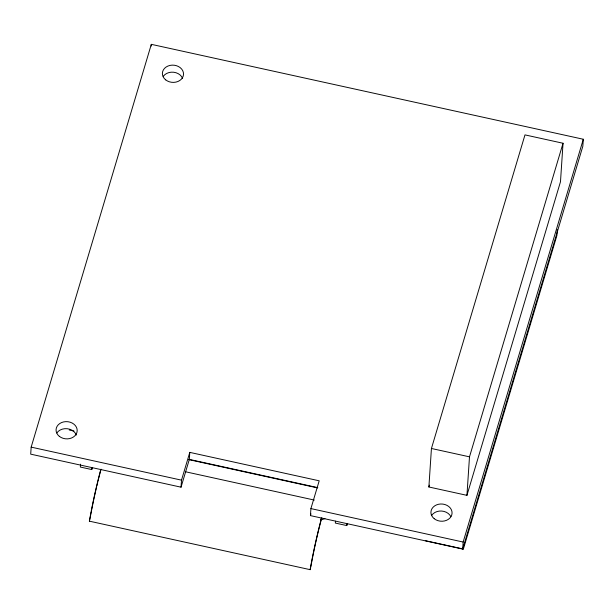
<?xml version="1.0" encoding="UTF-8"?>
<svg xmlns="http://www.w3.org/2000/svg" width="614" height="614" viewBox="0 0 614 614"><rect width="100%" height="100%" fill="white"/><g stroke="black" fill="none" stroke-linecap="round" stroke-linejoin="round"><path stroke-width="0.92" d="M31.168 447.13L30.7 454.153L181.038 487.178L189.327 459.402L189.787 452.38L319.196 480.808L310.907 508.592L310.438 515.614L462.68 549.062L582.832 146.27L583.3 139.248L151.32 44.338L31.168 447.13L181.506 480.156L181.038 487.178M80.541 464.184L80.35 467.047L91.77 469.556L92.269 467.876M91.77 469.556L91.893 467.645M151.197 46.096L151.32 44.338M335.482 521.163L335.351 523.074L346.772 525.576L347.309 523.773M346.772 525.576L346.902 523.673M428.879 486.986L431.435 448.481L524.978 134.888L563.038 143.254L560.482 181.759L466.939 495.344L428.879 486.986L429.424 485.152M462.68 549.062L463.148 542.039L583.3 139.248M425.31 540.665L463.37 549.031L463.624 545.217M466.939 495.344L469.495 456.839L563.038 143.254M557.297 229.728L556.913 235.438L463.37 549.031M321.797 517.694A67.632 7.138 -77.6 0 0 310.991 565.839L310.131 569.662L89.383 521.163L89.974 517.802A69.205 7.307 -77.6 0 1 100.596 470.186M310.131 569.662L310.722 566.3A69.205 7.307 -77.6 0 1 321.345 518.684M89.383 521.163L90.243 517.341A67.632 7.138 -77.6 0 1 91.194 512.237M181.506 480.156L189.787 452.38M310.438 515.614L310.976 513.818M324.929 518.577L322.289 519.528L320.424 519.114M431.435 448.481L469.495 456.839M69.259 429.992L73.941 431.02M189.327 459.402L317.799 487.631M188.483 459.548L317.561 487.907M185.321 471.721L314.322 500.065M310.907 508.592L463.148 542.039M431.757 515.299A10.584 8.627 3.8 0 1 441.704 511.04A10.584 8.627 3.8 0 1 450.883 516.712M56.864 432.939A10.584 8.627 3.8 0 1 67.271 428.718A10.584 8.627 3.8 0 1 76.29 435.065M163.209 76.443A10.584 8.627 3.8 0 1 173.616 72.229A10.584 8.627 3.8 0 1 182.634 78.569M91.356 511.378A67.632 7.138 -77.6 0 1 95.4 492.083M95.6 491.208A67.632 7.138 -77.6 0 1 96.613 486.833M96.82 485.966A67.632 7.138 -77.6 0 1 97.856 481.645M98.063 480.793A67.632 7.138 -77.6 0 1 101.049 469.196M434.221 518.707A10.584 8.627 3.8 0 0 451.781 514.877A10.584 8.627 3.8 0 0 438.526 504.271A10.584 8.627 3.8 0 0 434.221 518.707M59.328 436.339A10.584 8.627 3.8 0 0 76.896 432.509A10.584 8.627 3.8 0 0 63.633 421.91A10.584 8.627 3.8 0 0 59.328 436.339M165.665 79.851A10.584 8.627 3.8 0 0 183.233 76.021A10.584 8.627 3.8 0 0 169.971 65.414A10.584 8.627 3.8 0 0 165.665 79.851"/></g></svg>
